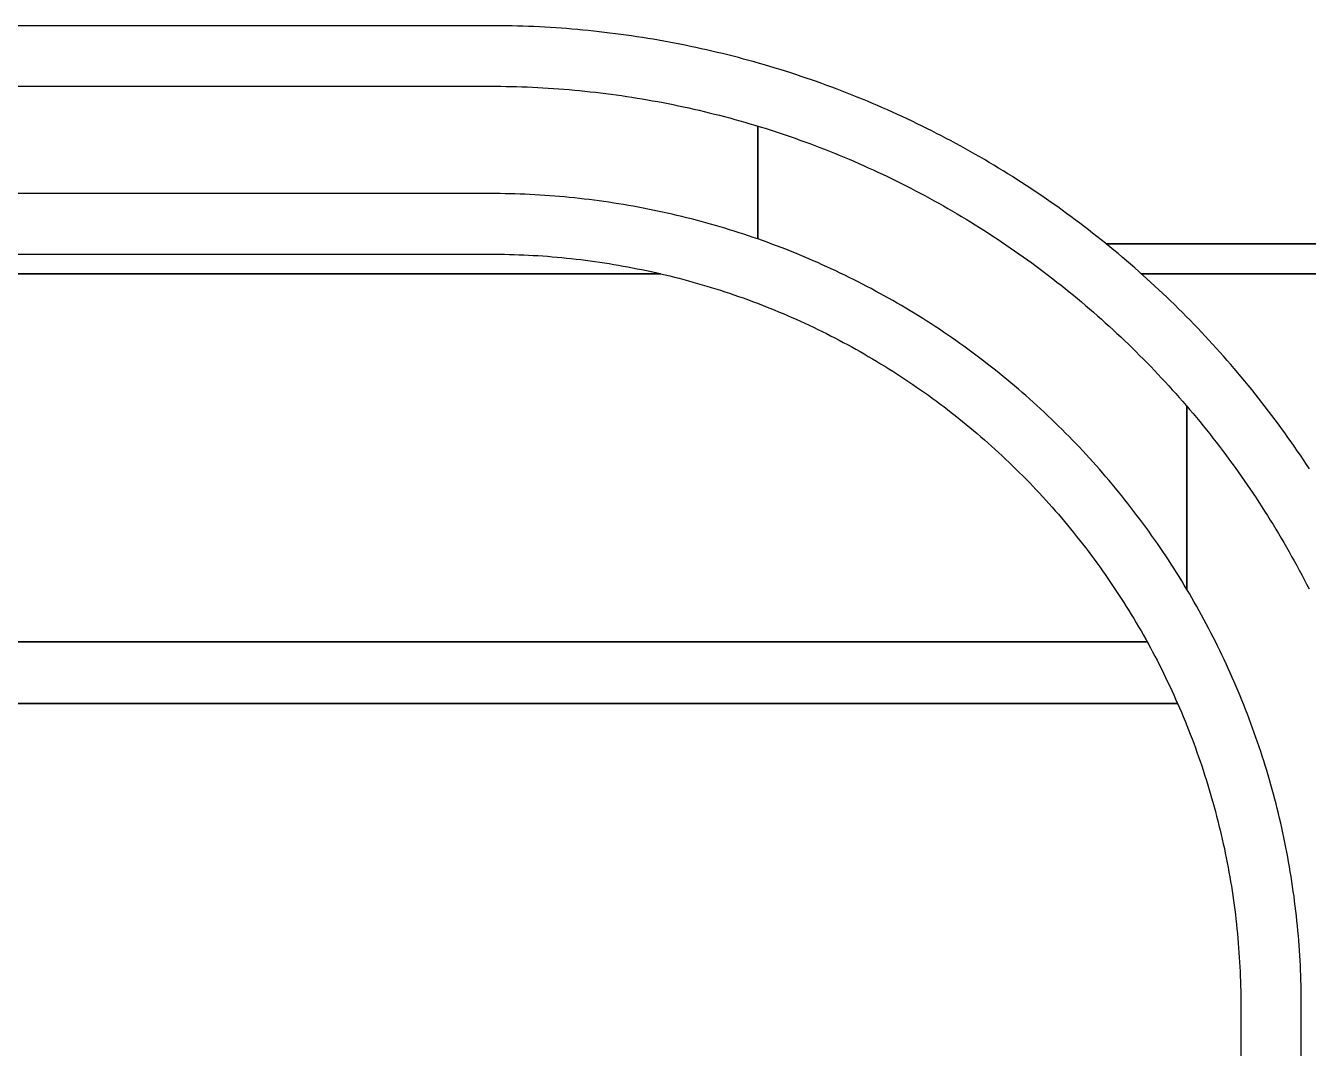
# Model space of a CAD drawing. Extents: x -3500 to 3500, y -3500 to 3500.
# Drawn here: x 1349.6 to 1519.2, y 1371.5 to 1506.6 of the extents above; entities that cross this region are included whole.
import ezdxf

# ---------------------------------------------------------------- set-up
doc = ezdxf.new("R2010")
doc.units = 0
for name, color, linetype in [('L5D0', 3, 'CONTINUOUS'), ('L5D100', 7, 'CONTINUOUS'), ('L5D11', 2, 'CONTINUOUS')]:
    doc.layers.add(name, color=color, linetype=linetype)

# ---------------------------------------------------------------- blocks, each defined once
blk = doc.blocks.new('ground_main_5')
at = {"layer": 'L5D0'}
for points in [[(2334.91, 1477.758), (1492.475, 1477.758), (1492.3635, 1477.8485), (1491.802, 1478.3), (1491.2375, 1478.7485), (1490.6705, 1479.1935), (1490.1015, 1479.635), (1489.5295, 1480.074), (1488.9555, 1480.5095), (1488.379, 1480.9415), (1487.8, 1481.371), (1487.2185, 1481.7965), (1486.635, 1482.2195), (1486.049, 1482.6385), (1485.4605, 1483.0545), (1484.8695, 1483.4675), (1484.2765, 1483.877), (1483.6815, 1484.283), (1483.084, 1484.686), (1482.484, 1485.0855), (1481.882, 1485.482), (1481.278, 1485.8745), (1480.6715, 1486.264), (1480.063, 1486.65), (1479.4525, 1487.033), (1478.8395, 1487.412), (1478.225, 1487.788), (1477.608, 1488.1605), (1476.989, 1488.5295), (1476.368, 1488.895), (1475.7445, 1489.257), (1475.1195, 1489.6155), (1474.4925, 1489.9705), (1473.8635, 1490.322), (1473.2325, 1490.6705), (1472.5995, 1491.015), (1471.9645, 1491.356), (1471.328, 1491.6935), (1470.6895, 1492.0275), (1470.049, 1492.3575), (1469.4065, 1492.6845), (1468.7625, 1493.008), (1468.1165, 1493.3275), (1467.469, 1493.6435), (1466.8195, 1493.956), (1466.1685, 1494.2645), (1465.5155, 1494.57), (1464.861, 1494.8715), (1464.205, 1495.169), (1463.547, 1495.4635), (1462.8875, 1495.754), (1462.2265, 1496.041), (1461.564, 1496.324), (1460.8995, 1496.6035), (1460.2335, 1496.8795), (1459.5665, 1497.1515), (1458.8975, 1497.4195), (1458.2275, 1497.6845), (1457.5555, 1497.945), (1456.8825, 1498.2025), (1456.2075, 1498.4555), (1455.5315, 1498.7055), (1454.854, 1498.951), (1454.1755, 1499.193), (1453.4955, 1499.4315), (1452.814, 1499.666), (1452.131, 1499.8965), (1451.447, 1500.1235), (1450.762, 1500.3465), (1450.0755, 1500.566), (1449.3875, 1500.7815), (1448.699, 1500.993), (1448.009, 1501.2005), (1447.3175, 1501.4045), (1446.6255, 1501.6045), (1445.932, 1501.801), (1445.2375, 1501.993), (1444.542, 1502.1815), (1443.845, 1502.366), (1443.1475, 1502.547), (1442.449, 1502.7235), (1441.7495, 1502.8965), (1441.049, 1503.0655), (1440.3475, 1503.2305), (1439.645, 1503.392), (1438.9415, 1503.549), (1438.2375, 1503.7025), (1437.5325, 1503.852), (1436.8265, 1503.9975), (1436.12, 1504.139), (1435.4125, 1504.2765), (1434.7045, 1504.4105), (1433.9955, 1504.54), (1433.286, 1504.666), (1432.576, 1504.788), (1431.865, 1504.9055), (1431.1535, 1505.0195), (1430.441, 1505.1295), (1429.7285, 1505.2355), (1429.015, 1505.3375), (1428.301, 1505.4355), (1427.5865, 1505.5295), (1426.8715, 1505.62), (1426.156, 1505.706), (1425.44, 1505.788), (1424.7235, 1505.866), (1424.007, 1505.9405), (1423.2895, 1506.0105), (1422.572, 1506.0765), (1421.854, 1506.1385), (1421.1355, 1506.197), (1420.417, 1506.251), (1419.698, 1506.301), (1418.979, 1506.347), (1418.2595, 1506.3895), (1417.54, 1506.4275), (1416.82, 1506.4615), (1416.1, 1506.4915), (1415.38, 1506.518), (1414.6595, 1506.54), (1413.939, 1506.558), (1413.2185, 1506.572), (1412.498, 1506.582), (1411.7775, 1506.588), (1411.057, 1506.59), (634.961, 1506.59)], [(634.961, 1476.41), (1411.057, 1476.41), (1411.6875, 1476.408), (1412.3185, 1476.402), (1412.9495, 1476.392), (1413.58, 1476.378), (1414.2105, 1476.36), (1414.841, 1476.338), (1415.4715, 1476.3115), (1416.1015, 1476.2815), (1416.7315, 1476.2475), (1417.361, 1476.2095), (1417.9905, 1476.1675), (1418.6195, 1476.1215), (1419.2485, 1476.071), (1419.877, 1476.017), (1420.505, 1475.959), (1421.133, 1475.897), (1421.76, 1475.831), (1422.387, 1475.761), (1423.0135, 1475.687), (1423.6395, 1475.6085), (1424.265, 1475.5265), (1424.89, 1475.4405), (1425.5145, 1475.351), (1426.138, 1475.257), (1426.7615, 1475.159), (1427.384, 1475.057), (1428.006, 1474.9515), (1428.627, 1474.8415), (1429.2475, 1474.728), (1429.8675, 1474.61), (1430.4865, 1474.4885), (1431.1045, 1474.363), (1431.722, 1474.2335), (1432.3385, 1474.1), (1432.954, 1473.963), (1433.569, 1473.8215), (1434.183, 1473.6765), (1434.796, 1473.5275), (1435.408, 1473.3745), (1436.019, 1473.218), (1436.629, 1473.057), (1437.238, 1472.8925), (1437.846, 1472.724), (1438.453, 1472.552), (1439.0585, 1472.3755), (1439.663, 1472.1955), (1440.2665, 1472.012), (1440.869, 1471.824), (1441.47, 1471.6325), (1442.07, 1471.4375), (1442.6685, 1471.238), (1443.2655, 1471.0355), (1443.8615, 1470.8285), (1444.4565, 1470.618), (1445.0495, 1470.404), (1445.6415, 1470.1855), (1445.932, 1470.0765), (1446.232, 1469.964), (1446.8215, 1469.7385), (1447.409, 1469.509), (1447.995, 1469.276), (1448.58, 1469.039), (1449.163, 1468.7985), (1449.7445, 1468.5545), (1450.325, 1468.3065), (1450.9035, 1468.055), (1451.48, 1467.8), (1452.0555, 1467.541), (1452.629, 1467.2785), (1453.201, 1467.012), (1453.771, 1466.7425), (1454.3395, 1466.469), (1454.9065, 1466.192), (1455.4715, 1465.911), (1456.0345, 1465.627), (1456.596, 1465.339), (1457.1555, 1465.0475), (1457.713, 1464.753), (1458.269, 1464.4545), (1458.8225, 1464.1525), (1459.3745, 1463.847), (1459.9245, 1463.538), (1460.4725, 1463.225), (1461.0185, 1462.909), (1461.5625, 1462.59), (1462.1045, 1462.267), (1462.644, 1461.9405), (1463.182, 1461.6105), (1463.7175, 1461.2775), (1464.251, 1460.941), (1464.7825, 1460.601), (1465.312, 1460.2575), (1465.839, 1459.911), (1466.3635, 1459.561), (1466.886, 1459.2075), (1467.4065, 1458.851), (1467.9245, 1458.491), (1468.44, 1458.1275), (1468.9535, 1457.761), (1469.4645, 1457.391), (1469.9735, 1457.018), (1470.4795, 1456.6415), (1470.9835, 1456.262), (1471.485, 1455.8795), (1471.984, 1455.4935), (1472.4805, 1455.1045), (1472.975, 1454.7125), (1473.4665, 1454.317), (1473.9555, 1453.9185), (1474.442, 1453.517), (1474.926, 1453.1125), (1475.4075, 1452.7045), (1475.886, 1452.294), (1476.3625, 1451.88), (1476.836, 1451.4635), (1477.3065, 1451.0435), (1477.775, 1450.6205), (1478.2405, 1450.195), (1478.703, 1449.766), (1479.163, 1449.3345), (1479.6205, 1448.9), (1480.075, 1448.4625), (1480.5265, 1448.022), (1480.9755, 1447.579), (1481.4215, 1447.133), (1481.8645, 1446.684), (1482.305, 1446.2325), (1482.7425, 1445.778), (1483.177, 1445.3205), (1483.609, 1444.8605), (1484.0375, 1444.3975), (1484.4635, 1443.932), (1484.886, 1443.464), (1485.306, 1442.993), (1485.7225, 1442.5195), (1486.1365, 1442.0435), (1486.5475, 1441.565), (1486.955, 1441.0835), (1487.3595, 1440.5995), (1487.761, 1440.113), (1488.1595, 1439.624), (1488.555, 1439.132), (1488.947, 1438.638), (1489.336, 1438.1415), (1489.722, 1437.6425), (1490.105, 1437.141), (1490.4845, 1436.637), (1490.8605, 1436.131), (1491.2335, 1435.622), (1491.6035, 1435.111), (1491.97, 1434.5975), (1492.3335, 1434.082), (1492.6935, 1433.564), (1493.05, 1433.0435), (1493.4035, 1432.521), (1493.7535, 1431.996), (1494.1, 1431.469), (1494.4435, 1430.94), (1494.7835, 1430.4085), (1495.12, 1429.875), (1495.4535, 1429.3395), (1495.783, 1428.8015), (1496.1095, 1428.262), (1496.4325, 1427.72), (1496.752, 1427.176), (1497.068, 1426.63), (1497.3805, 1426.082), (1497.6895, 1425.532), (1497.995, 1424.98), (1498.297, 1424.426), (1498.5955, 1423.8705), (1498.8905, 1423.313), (1499.1815, 1422.7535), (1499.4695, 1422.192), (1499.754, 1421.629), (1500.0345, 1421.064), (1500.3115, 1420.497), (1500.585, 1419.9285), (1500.855, 1419.3585), (1501.121, 1418.7865), (1501.3835, 1418.213), (1501.6425, 1417.6375), (1501.8975, 1417.061), (-1748.597, 1417.061)], [(1519.3245, 1448.0395), (1518.928, 1448.6415), (1518.5285, 1449.2415), (1518.126, 1449.839), (1517.7195, 1450.434), (1517.31, 1451.027), (1516.8975, 1451.618), (1516.481, 1452.206), (1516.062, 1452.7925), (1515.639, 1453.376), (1515.2135, 1453.9575), (1514.7845, 1454.5365), (1514.352, 1455.113), (1513.9165, 1455.687), (1513.478, 1456.259), (1513.036, 1456.828), (1512.591, 1457.395), (1512.1425, 1457.959), (1511.6915, 1458.521), (1511.237, 1459.0805), (1510.7795, 1459.637), (1510.3185, 1460.191), (1509.855, 1460.743), (1509.388, 1461.292), (1508.9185, 1461.8385), (1508.4455, 1462.382), (1507.9695, 1462.923), (1507.4905, 1463.4615), (1507.0085, 1463.9975), (1506.524, 1464.5305), (1506.036, 1465.061), (1505.545, 1465.589), (1505.0515, 1466.1135), (1504.5545, 1466.636), (1504.055, 1467.1555), (1503.553, 1467.672), (1503.0475, 1468.1855), (1502.5395, 1468.6965), (1502.0285, 1469.205), (1501.5145, 1469.71), (1501.3835, 1469.8375), (1500.998, 1470.2125), (1500.4785, 1470.712), (1499.9565, 1471.209), (1499.4315, 1471.7025), (1498.9035, 1472.1935), (1498.373, 1472.681), (1497.84, 1473.166), (1497.3045, 1473.648), (1496.766, 1474.127), (1496.2245, 1474.603), (1495.681, 1475.0755), (1495.1345, 1475.5455), (1494.5855, 1476.0125), (1494.034, 1476.476), (1493.4795, 1476.9365), (1492.923, 1477.3945), (1492.475, 1477.758), (2334.91, 1477.758)], [(-1748.597, 1417.061), (1501.8975, 1417.061), (1502.149, 1416.482), (1502.397, 1415.902), (1502.6415, 1415.3205), (1502.882, 1414.7375), (1503.1185, 1414.1525), (1503.3515, 1413.5665), (1503.581, 1412.9785), (1503.8065, 1412.3895), (1504.0285, 1411.799), (1504.2465, 1411.207), (1504.4605, 1410.614), (1504.671, 1410.019), (1504.878, 1409.423), (1505.081, 1408.826), (1505.28, 1408.227), (1505.4755, 1407.6275), (1505.667, 1407.0265), (1505.8545, 1406.424), (1506.0385, 1405.8205), (1506.2185, 1405.216), (1506.3945, 1404.61), (1506.5665, 1404.0035), (1506.735, 1403.3955), (1506.8995, 1402.7865), (1507.0605, 1402.1765), (1507.217, 1401.5655), (1507.37, 1400.9535), (1507.519, 1400.3405), (1507.6645, 1399.7265), (1507.8055, 1399.1115), (1507.943, 1398.496), (1508.076, 1397.8795), (1508.2055, 1397.262), (1508.331, 1396.6435), (1508.4525, 1396.0245), (1508.5705, 1395.405), (1508.684, 1394.7845), (1508.794, 1394.1635), (1508.8995, 1393.5415), (1509.0015, 1392.919), (1509.0995, 1392.2955), (1509.1935, 1391.672), (1509.2835, 1391.0475), (1509.3695, 1390.4225), (1509.4515, 1389.797), (1509.5295, 1389.171), (1509.6035, 1388.5445), (1509.6735, 1387.9175), (1509.7395, 1387.29), (1509.8015, 1386.6625), (1509.8595, 1386.0345), (1509.914, 1385.406), (1509.964, 1384.777), (1510.01, 1384.148), (1510.052, 1383.5185), (1510.09, 1382.8885), (1510.124, 1382.259), (1510.1545, 1381.6285), (1510.1805, 1380.9985), (1510.2025, 1380.368), (1510.2205, 1379.7375), (1510.2345, 1379.1065), (1510.2445, 1378.476), (1510.2505, 1377.845), (1510.2525, 1377.2145), (1510.2525, 1365.7855)]]:
    blk.add_lwpolyline(points, dxfattribs=at)
blk = doc.blocks.new('TOP_main_5_Cheese_100')
at = {"layer": 'L5D100'}
for points in [[(634.961, 1476.41), (1411.057, 1476.41), (1411.6875, 1476.408), (1412.3185, 1476.402), (1412.9495, 1476.392), (1413.58, 1476.378), (1414.2105, 1476.36), (1414.841, 1476.338), (1415.4715, 1476.3115), (1416.1015, 1476.2815), (1416.7315, 1476.2475), (1417.361, 1476.2095), (1417.9905, 1476.1675), (1418.6195, 1476.1215), (1419.2485, 1476.071), (1419.877, 1476.017), (1420.505, 1475.959), (1421.133, 1475.897), (1421.76, 1475.831), (1422.387, 1475.761), (1423.0135, 1475.687), (1423.6395, 1475.6085), (1424.265, 1475.5265), (1424.89, 1475.4405), (1425.5145, 1475.351), (1426.138, 1475.257), (1426.7615, 1475.159), (1427.384, 1475.057), (1428.006, 1474.9515), (1428.627, 1474.8415), (1429.2475, 1474.728), (1429.8675, 1474.61), (1430.4865, 1474.4885), (1431.1045, 1474.363), (1431.722, 1474.2335), (1432.3385, 1474.1), (1432.954, 1473.963), (1433.5505, 1473.826), (-1739.6825, 1473.826)], [(2334.91, 1473.826), (1497.104, 1473.826), (1496.766, 1474.127), (1496.2245, 1474.603), (1495.681, 1475.0755), (1495.1345, 1475.5455), (1494.5855, 1476.0125), (1494.034, 1476.476), (1493.4795, 1476.9365), (1492.923, 1477.3945), (1492.475, 1477.758), (1492.3635, 1477.8485), (1491.802, 1478.3), (1491.2375, 1478.7485), (1490.6705, 1479.1935), (1490.1015, 1479.635), (1489.5295, 1480.074), (1488.9555, 1480.5095), (1488.379, 1480.9415), (1487.8, 1481.371), (1487.2185, 1481.7965), (1486.635, 1482.2195), (1486.049, 1482.6385), (1485.4605, 1483.0545), (1484.8695, 1483.4675), (1484.2765, 1483.877), (1483.6815, 1484.283), (1483.084, 1484.686), (1482.484, 1485.0855), (1481.882, 1485.482), (1481.278, 1485.8745), (1480.6715, 1486.264), (1480.063, 1486.65), (1479.4525, 1487.033), (1478.8395, 1487.412), (1478.225, 1487.788), (1477.608, 1488.1605), (1476.989, 1488.5295), (1476.368, 1488.895), (1475.7445, 1489.257), (1475.1195, 1489.6155), (1474.4925, 1489.9705), (1473.8635, 1490.322), (1473.2325, 1490.6705), (1472.5995, 1491.015), (1471.9645, 1491.356), (1471.328, 1491.6935), (1470.6895, 1492.0275), (1470.049, 1492.3575), (1469.4065, 1492.6845), (1468.7625, 1493.008), (1468.1165, 1493.3275), (1467.469, 1493.6435), (1466.8195, 1493.956), (1466.1685, 1494.2645), (1465.5155, 1494.57), (1464.861, 1494.8715), (1464.205, 1495.169), (1463.547, 1495.4635), (1462.8875, 1495.754), (1462.2265, 1496.041), (1461.564, 1496.324), (1460.8995, 1496.6035), (1460.2335, 1496.8795), (1459.5665, 1497.1515), (1458.8975, 1497.4195), (1458.2275, 1497.6845), (1457.5555, 1497.945), (1456.8825, 1498.2025), (1456.2075, 1498.4555), (1455.5315, 1498.7055), (1454.854, 1498.951), (1454.1755, 1499.193), (1453.4955, 1499.4315), (1452.814, 1499.666), (1452.131, 1499.8965), (1451.447, 1500.1235), (1450.762, 1500.3465), (1450.0755, 1500.566), (1449.3875, 1500.7815), (1448.699, 1500.993), (1448.009, 1501.2005), (1447.3175, 1501.4045), (1446.6255, 1501.6045), (1445.932, 1501.801), (1445.2375, 1501.993), (1444.542, 1502.1815), (1443.845, 1502.366), (1443.1475, 1502.547), (1442.449, 1502.7235), (1441.7495, 1502.8965), (1441.049, 1503.0655), (1440.3475, 1503.2305), (1439.645, 1503.392), (1438.9415, 1503.549), (1438.2375, 1503.7025), (1437.5325, 1503.852), (1436.8265, 1503.9975), (1436.12, 1504.139), (1435.4125, 1504.2765), (1434.7045, 1504.4105), (1433.9955, 1504.54), (1433.286, 1504.666), (1432.576, 1504.788), (1431.865, 1504.9055), (1431.1535, 1505.0195), (1430.441, 1505.1295), (1429.7285, 1505.2355), (1429.015, 1505.3375), (1428.301, 1505.4355), (1427.5865, 1505.5295), (1426.8715, 1505.62), (1426.156, 1505.706), (1425.44, 1505.788), (1424.7235, 1505.866), (1424.007, 1505.9405), (1423.2895, 1506.0105), (1422.572, 1506.0765), (1421.854, 1506.1385), (1421.1355, 1506.197), (1420.417, 1506.251), (1419.698, 1506.301), (1418.979, 1506.347), (1418.2595, 1506.3895), (1417.54, 1506.4275), (1416.82, 1506.4615), (1416.1, 1506.4915), (1415.38, 1506.518), (1414.6595, 1506.54), (1413.939, 1506.558), (1413.2185, 1506.572), (1412.498, 1506.582), (1411.7775, 1506.588), (1411.057, 1506.59), (634.961, 1506.59)], [(-1739.6825, 1473.826), (1433.5505, 1473.826), (1433.569, 1473.8215), (1434.183, 1473.6765), (1434.796, 1473.5275), (1435.408, 1473.3745), (1436.019, 1473.218), (1436.629, 1473.057), (1437.238, 1472.8925), (1437.846, 1472.724), (1438.453, 1472.552), (1439.0585, 1472.3755), (1439.663, 1472.1955), (1440.2665, 1472.012), (1440.869, 1471.824), (1441.47, 1471.6325), (1442.07, 1471.4375), (1442.6685, 1471.238), (1443.2655, 1471.0355), (1443.8615, 1470.8285), (1444.4565, 1470.618), (1445.0495, 1470.404), (1445.6415, 1470.1855), (1445.932, 1470.0765), (1446.232, 1469.964), (1446.8215, 1469.7385), (1447.409, 1469.509), (1447.995, 1469.276), (1448.58, 1469.039), (1449.163, 1468.7985), (1449.7445, 1468.5545), (1450.325, 1468.3065), (1450.9035, 1468.055), (1451.48, 1467.8), (1452.0555, 1467.541), (1452.629, 1467.2785), (1453.201, 1467.012), (1453.771, 1466.7425), (1454.3395, 1466.469), (1454.9065, 1466.192), (1455.4715, 1465.911), (1456.0345, 1465.627), (1456.596, 1465.339), (1457.1555, 1465.0475), (1457.713, 1464.753), (1458.269, 1464.4545), (1458.8225, 1464.1525), (1459.3745, 1463.847), (1459.9245, 1463.538), (1460.4725, 1463.225), (1461.0185, 1462.909), (1461.5625, 1462.59), (1462.1045, 1462.267), (1462.644, 1461.9405), (1463.182, 1461.6105), (1463.7175, 1461.2775), (1464.251, 1460.941), (1464.7825, 1460.601), (1465.312, 1460.2575), (1465.839, 1459.911), (1466.3635, 1459.561), (1466.886, 1459.2075), (1467.4065, 1458.851), (1467.9245, 1458.491), (1468.44, 1458.1275), (1468.9535, 1457.761), (1469.4645, 1457.391), (1469.9735, 1457.018), (1470.4795, 1456.6415), (1470.9835, 1456.262), (1471.485, 1455.8795), (1471.984, 1455.4935), (1472.4805, 1455.1045), (1472.975, 1454.7125), (1473.4665, 1454.317), (1473.9555, 1453.9185), (1474.442, 1453.517), (1474.926, 1453.1125), (1475.4075, 1452.7045), (1475.886, 1452.294), (1476.3625, 1451.88), (1476.836, 1451.4635), (1477.3065, 1451.0435), (1477.775, 1450.6205), (1478.2405, 1450.195), (1478.703, 1449.766), (1479.163, 1449.3345), (1479.6205, 1448.9), (1480.075, 1448.4625), (1480.5265, 1448.022), (1480.9755, 1447.579), (1481.4215, 1447.133), (1481.8645, 1446.684), (1482.305, 1446.2325), (1482.7425, 1445.778), (1483.177, 1445.3205), (1483.609, 1444.8605), (1484.0375, 1444.3975), (1484.4635, 1443.932), (1484.886, 1443.464), (1485.306, 1442.993), (1485.7225, 1442.5195), (1486.1365, 1442.0435), (1486.5475, 1441.565), (1486.955, 1441.0835), (1487.3595, 1440.5995), (1487.761, 1440.113), (1488.1595, 1439.624), (1488.555, 1439.132), (1488.947, 1438.638), (1489.336, 1438.1415), (1489.722, 1437.6425), (1490.105, 1437.141), (1490.4845, 1436.637), (1490.8605, 1436.131), (1491.2335, 1435.622), (1491.6035, 1435.111), (1491.97, 1434.5975), (1492.3335, 1434.082), (1492.6935, 1433.564), (1493.05, 1433.0435), (1493.4035, 1432.521), (1493.7535, 1431.996), (1494.1, 1431.469), (1494.4435, 1430.94), (1494.7835, 1430.4085), (1495.12, 1429.875), (1495.4535, 1429.3395), (1495.783, 1428.8015), (1496.1095, 1428.262), (1496.4325, 1427.72), (1496.752, 1427.176), (1497.068, 1426.63), (1497.3805, 1426.082), (1497.6895, 1425.532), (1497.868, 1425.209), (-1749.2515, 1425.209)], [(1519.3245, 1448.0395), (1518.928, 1448.6415), (1518.5285, 1449.2415), (1518.126, 1449.839), (1517.7195, 1450.434), (1517.31, 1451.027), (1516.8975, 1451.618), (1516.481, 1452.206), (1516.062, 1452.7925), (1515.639, 1453.376), (1515.2135, 1453.9575), (1514.7845, 1454.5365), (1514.352, 1455.113), (1513.9165, 1455.687), (1513.478, 1456.259), (1513.036, 1456.828), (1512.591, 1457.395), (1512.1425, 1457.959), (1511.6915, 1458.521), (1511.237, 1459.0805), (1510.7795, 1459.637), (1510.3185, 1460.191), (1509.855, 1460.743), (1509.388, 1461.292), (1508.9185, 1461.8385), (1508.4455, 1462.382), (1507.9695, 1462.923), (1507.4905, 1463.4615), (1507.0085, 1463.9975), (1506.524, 1464.5305), (1506.036, 1465.061), (1505.545, 1465.589), (1505.0515, 1466.1135), (1504.5545, 1466.636), (1504.055, 1467.1555), (1503.553, 1467.672), (1503.0475, 1468.1855), (1502.5395, 1468.6965), (1502.0285, 1469.205), (1501.5145, 1469.71), (1501.3835, 1469.8375), (1500.998, 1470.2125), (1500.4785, 1470.712), (1499.9565, 1471.209), (1499.4315, 1471.7025), (1498.9035, 1472.1935), (1498.373, 1472.681), (1497.84, 1473.166), (1497.3045, 1473.648), (1497.104, 1473.826), (2334.91, 1473.826)], [(-1749.2515, 1425.209), (1497.868, 1425.209), (1497.995, 1424.98), (1498.297, 1424.426), (1498.5955, 1423.8705), (1498.8905, 1423.313), (1499.1815, 1422.7535), (1499.4695, 1422.192), (1499.754, 1421.629), (1500.0345, 1421.064), (1500.3115, 1420.497), (1500.585, 1419.9285), (1500.855, 1419.3585), (1501.121, 1418.7865), (1501.3835, 1418.213), (1501.6425, 1417.6375), (1501.8975, 1417.061), (1502.149, 1416.482), (1502.397, 1415.902), (1502.6415, 1415.3205), (1502.882, 1414.7375), (1503.1185, 1414.1525), (1503.3515, 1413.5665), (1503.581, 1412.9785), (1503.8065, 1412.3895), (1504.0285, 1411.799), (1504.2465, 1411.207), (1504.4605, 1410.614), (1504.671, 1410.019), (1504.878, 1409.423), (1505.081, 1408.826), (1505.28, 1408.227), (1505.4755, 1407.6275), (1505.667, 1407.0265), (1505.8545, 1406.424), (1506.0385, 1405.8205), (1506.2185, 1405.216), (1506.3945, 1404.61), (1506.5665, 1404.0035), (1506.735, 1403.3955), (1506.8995, 1402.7865), (1507.0605, 1402.1765), (1507.217, 1401.5655), (1507.37, 1400.9535), (1507.519, 1400.3405), (1507.6645, 1399.7265), (1507.8055, 1399.1115), (1507.943, 1398.496), (1508.076, 1397.8795), (1508.2055, 1397.262), (1508.331, 1396.6435), (1508.4525, 1396.0245), (1508.5705, 1395.405), (1508.684, 1394.7845), (1508.794, 1394.1635), (1508.8995, 1393.5415), (1509.0015, 1392.919), (1509.0995, 1392.2955), (1509.1935, 1391.672), (1509.2835, 1391.0475), (1509.3695, 1390.4225), (1509.4515, 1389.797), (1509.5295, 1389.171), (1509.6035, 1388.5445), (1509.6735, 1387.9175), (1509.7395, 1387.29), (1509.8015, 1386.6625), (1509.8595, 1386.0345), (1509.914, 1385.406), (1509.964, 1384.777), (1510.01, 1384.148), (1510.052, 1383.5185), (1510.09, 1382.8885), (1510.124, 1382.259), (1510.1545, 1381.6285), (1510.1805, 1380.9985), (1510.2025, 1380.368), (1510.2205, 1379.7375), (1510.2345, 1379.1065), (1510.2445, 1378.476), (1510.2505, 1377.845), (1510.2525, 1377.2145), (1510.2525, 1365.7855)]]:
    blk.add_lwpolyline(points, dxfattribs=at)
blk = doc.blocks.new('TOP_main_5')
at = {"layer": 'L5D11'}
for points in [[(634.961, 1498.59), (1411.057, 1498.59), (1411.7525, 1498.588), (1412.4485, 1498.582), (1413.144, 1498.572), (1413.84, 1498.558), (1414.5355, 1498.54), (1415.231, 1498.518), (1415.9265, 1498.4925), (1416.6215, 1498.4625), (1417.3165, 1498.4285), (1418.0115, 1498.3905), (1418.706, 1498.3485), (1419.4, 1498.303), (1420.094, 1498.253), (1420.788, 1498.1995), (1421.4815, 1498.1415), (1422.1745, 1498.08), (1422.867, 1498.014), (1423.5595, 1497.9445), (1424.2515, 1497.8705), (1424.943, 1497.793), (1425.634, 1497.7115), (1426.3245, 1497.626), (1427.0145, 1497.5365), (1427.704, 1497.443), (1428.393, 1497.3455), (1429.0815, 1497.244), (1429.7695, 1497.139), (1430.4565, 1497.0295), (1431.143, 1496.9165), (1431.829, 1496.7995), (1432.514, 1496.6785), (1433.1985, 1496.5535), (1433.8825, 1496.4245), (1434.5655, 1496.2915), (1435.2475, 1496.155), (1435.929, 1496.0145), (1436.61, 1495.8695), (1437.2895, 1495.7215), (1437.9685, 1495.569), (1438.6465, 1495.4125), (1439.324, 1495.2525), (1440, 1495.0885), (1440.6755, 1494.921), (1441.3495, 1494.749), (1442.023, 1494.5735), (1442.695, 1494.394), (1443.3665, 1494.2105), (1444.0365, 1494.0235), (1444.7055, 1493.8325), (1445.3735, 1493.6375), (1446.0405, 1493.439), (1446.417, 1493.3245), (1446.417, 1478.41), (1445.798, 1478.624), (1445.1775, 1478.8345), (1444.556, 1479.0415), (1443.933, 1479.244), (1443.3085, 1479.443), (1442.683, 1479.6385), (1442.0565, 1479.83), (1441.429, 1480.0175), (1440.8, 1480.201), (1440.17, 1480.381), (1439.539, 1480.557), (1438.9065, 1480.729), (1438.2735, 1480.8975), (1437.639, 1481.062), (1437.004, 1481.2225), (1436.368, 1481.379), (1435.7305, 1481.5315), (1435.0925, 1481.6805), (1434.4535, 1481.8255), (1433.814, 1481.9665), (1433.173, 1482.1035), (1432.5315, 1482.237), (1431.8895, 1482.366), (1431.2465, 1482.4915), (1430.6025, 1482.613), (1429.958, 1482.7305), (1429.3125, 1482.844), (1428.6665, 1482.9535), (1428.02, 1483.0595), (1427.373, 1483.161), (1426.725, 1483.259), (1426.0765, 1483.3525), (1425.4275, 1483.4425), (1424.778, 1483.528), (1424.128, 1483.61), (1423.4775, 1483.688), (1422.8265, 1483.762), (1422.175, 1483.832), (1421.523, 1483.898), (1420.871, 1483.96), (1420.2185, 1484.018), (1419.5655, 1484.072), (1418.912, 1484.122), (1418.2585, 1484.168), (1417.6045, 1484.21), (1416.9505, 1484.248), (1416.2965, 1484.282), (1415.642, 1484.312), (1414.987, 1484.338), (1414.3325, 1484.36), (1413.6775, 1484.378), (1413.0225, 1484.392), (1412.367, 1484.402), (1411.712, 1484.408), (1411.057, 1484.41), (634.961, 1484.41)], [(1518.2525, 1365.7855), (1518.2525, 1377.2145), (1518.2505, 1377.8695), (1518.2445, 1378.5245), (1518.2345, 1379.1795), (1518.2205, 1379.835), (1518.2025, 1380.4895), (1518.1805, 1381.1445), (1518.1545, 1381.799), (1518.1245, 1382.4535), (1518.0905, 1383.108), (1518.0525, 1383.762), (1518.0105, 1384.416), (1517.9645, 1385.0695), (1517.9145, 1385.7225), (1517.8605, 1386.3755), (1517.8025, 1387.0285), (1517.7405, 1387.6805), (1517.6745, 1388.3325), (1517.6045, 1388.984), (1517.5305, 1389.635), (1517.4525, 1390.2855), (1517.371, 1390.9355), (1517.285, 1391.585), (1517.195, 1392.234), (1517.1015, 1392.8825), (1517.0035, 1393.5305), (1516.902, 1394.1775), (1516.796, 1394.824), (1516.6865, 1395.47), (1516.573, 1396.1155), (1516.4555, 1396.76), (1516.334, 1397.4035), (1516.209, 1398.047), (1516.0795, 1398.689), (1515.9465, 1399.3305), (1515.809, 1399.9715), (1515.668, 1400.611), (1515.523, 1401.25), (1515.3745, 1401.888), (1515.2215, 1402.525), (1515.065, 1403.1615), (1514.9045, 1403.7965), (1514.74, 1404.431), (1514.5715, 1405.064), (1514.3995, 1405.696), (1514.2235, 1406.3275), (1514.0435, 1406.9575), (1513.86, 1407.586), (1513.6725, 1408.214), (1513.481, 1408.8405), (1513.286, 1409.466), (1513.0865, 1410.09), (1512.884, 1410.713), (1512.677, 1411.335), (1512.467, 1411.9555), (1512.2525, 1412.5745), (1512.0345, 1413.1925), (1511.813, 1413.809), (1511.587, 1414.424), (1511.358, 1415.038), (1511.125, 1415.65), (1510.888, 1416.261), (1510.6475, 1416.8705), (1510.4035, 1417.4785), (1510.1555, 1418.085), (1509.9035, 1418.69), (1509.6485, 1419.293), (1509.3895, 1419.895), (1509.1265, 1420.4955), (1508.8605, 1421.094), (1508.59, 1421.691), (1508.3165, 1422.286), (1508.0395, 1422.8795), (1507.7585, 1423.4715), (1507.474, 1424.062), (1507.1855, 1424.65), (1506.894, 1425.237), (1506.5985, 1425.8215), (1506.3, 1426.405), (1505.9975, 1426.986), (1505.6915, 1427.5655), (1505.382, 1428.143), (1505.069, 1428.7185), (1504.7525, 1429.292), (1504.432, 1429.8635), (1504.1085, 1430.4335), (1503.7815, 1431.001), (1503.451, 1431.567), (1503.1175, 1432.1305), (1503.1175, 1456.3145), (1503.487, 1455.8825), (1503.9365, 1455.3515), (1504.383, 1454.8175), (1504.8265, 1454.2815), (1505.2665, 1453.7425), (1505.704, 1453.2015), (1506.138, 1452.6575), (1506.569, 1452.111), (1506.9965, 1451.5625), (1507.4215, 1451.011), (1507.8425, 1450.4575), (1508.261, 1449.9015), (1508.676, 1449.343), (1509.088, 1448.782), (1509.4965, 1448.219), (1509.902, 1447.6535), (1510.3045, 1447.0855), (1510.7035, 1446.5155), (1511.099, 1445.943), (1511.4915, 1445.3685), (1511.8805, 1444.7915), (1512.266, 1444.2125), (1512.6485, 1443.631), (1513.0275, 1443.0475), (1513.4035, 1442.462), (1513.7755, 1441.874), (1514.1445, 1441.2845), (1514.5105, 1440.692), (1514.8725, 1440.098), (1515.2315, 1439.502), (1515.5865, 1438.9035), (1515.9385, 1438.3035), (1516.287, 1437.701), (1516.632, 1437.097), (1516.9735, 1436.4905), (1517.312, 1435.8825), (1517.6465, 1435.2725), (1517.9775, 1434.6605), (1518.305, 1434.0465), (1518.629, 1433.4305), (1518.9495, 1432.813), (1519.2665, 1432.1935)]]:
    blk.add_lwpolyline(points, dxfattribs=at)
blk.add_lwpolyline([(1503.1175, 1432.1305), (1502.78, 1432.692), (1502.439, 1433.252), (1502.095, 1433.8095), (1501.7475, 1434.3645), (1501.3965, 1434.918), (1501.042, 1435.469), (1500.684, 1436.018), (1500.323, 1436.5645), (1499.9585, 1437.109), (1499.591, 1437.6515), (1499.22, 1438.1915), (1498.8455, 1438.729), (1498.468, 1439.2645), (1498.087, 1439.7975), (1497.703, 1440.3285), (1497.3155, 1440.8565), (1496.925, 1441.3825), (1496.531, 1441.9065), (1496.134, 1442.4275), (1495.734, 1442.9465), (1495.3305, 1443.4625), (1494.924, 1443.9765), (1494.5145, 1444.488), (1494.102, 1444.9965), (1493.686, 1445.503), (1493.267, 1446.007), (1492.845, 1446.508), (1492.42, 1447.0065), (1491.992, 1447.5025), (1491.561, 1447.996), (1491.1265, 1448.4865), (1490.6895, 1448.9745), (1490.2495, 1449.46), (1489.8065, 1449.9425), (1489.3605, 1450.4225), (1488.9115, 1450.9), (1488.4595, 1451.3745), (1488.005, 1451.846), (1487.5475, 1452.315), (1487.087, 1452.781), (1486.6235, 1453.2445), (1486.1575, 1453.705), (1485.6885, 1454.1625), (1485.217, 1454.617), (1484.7425, 1455.069), (1484.2655, 1455.518), (1483.7855, 1455.964), (1483.3025, 1456.407), (1482.8175, 1456.847), (1482.329, 1457.284), (1481.8385, 1457.718), (1481.345, 1458.1495), (1480.849, 1458.5775), (1480.3505, 1459.0025), (1479.8495, 1459.4245), (1479.3455, 1459.8435), (1478.8395, 1460.259), (1478.3305, 1460.672), (1477.819, 1461.0815), (1477.3055, 1461.488), (1476.789, 1461.8915), (1476.27, 1462.2915), (1475.749, 1462.6885), (1475.2255, 1463.0825), (1474.6995, 1463.473), (1474.171, 1463.8605), (1473.64, 1464.2445), (1473.107, 1464.6255), (1472.5715, 1465.003), (1472.034, 1465.3775), (1471.494, 1465.7485), (1470.9515, 1466.116), (1470.407, 1466.4805), (1469.8605, 1466.8415), (1469.3115, 1467.1995), (1468.7605, 1467.5535), (1468.2075, 1467.9045), (1467.652, 1468.2525), (1467.0945, 1468.5965), (1466.535, 1468.9375), (1465.973, 1469.2745), (1465.4095, 1469.6085), (1464.844, 1469.939), (1464.276, 1470.266), (1463.7065, 1470.5895), (1463.1345, 1470.9095), (1462.561, 1471.2265), (1461.9855, 1471.5395), (1461.408, 1471.849), (1460.8285, 1472.155), (1460.2475, 1472.457), (1459.6645, 1472.756), (1459.0795, 1473.0515), (1458.493, 1473.343), (1457.9045, 1473.6315), (1457.314, 1473.916), (1456.7225, 1474.1965), (1456.1285, 1474.474), (1455.5335, 1474.7475), (1454.9365, 1475.0175), (1454.338, 1475.284), (1453.7375, 1475.547), (1453.136, 1475.806), (1452.5325, 1476.061), (1451.9275, 1476.313), (1451.321, 1476.5605), (1450.713, 1476.805), (1450.1035, 1477.0455), (1449.493, 1477.2825), (1448.8805, 1477.5155), (1448.2665, 1477.7445), (1447.6515, 1477.97), (1447.035, 1478.192), (1446.417, 1478.41), (1446.417, 1493.3245), (1446.7065, 1493.2365), (1447.371, 1493.0305), (1448.034, 1492.8205), (1448.6965, 1492.6065), (1449.3575, 1492.3885), (1450.017, 1492.167), (1450.6755, 1491.942), (1451.3325, 1491.713), (1451.988, 1491.48), (1452.6425, 1491.2435), (1453.2955, 1491.0035), (1453.947, 1490.7595), (1454.5975, 1490.5115), (1455.246, 1490.26), (1455.8935, 1490.005), (1456.5395, 1489.746), (1457.1835, 1489.4835), (1457.8265, 1489.217), (1458.468, 1488.9475), (1459.1075, 1488.6735), (1459.746, 1488.3965), (1460.3825, 1488.1155), (1461.0175, 1487.831), (1461.6505, 1487.5425), (1462.2825, 1487.2505), (1462.9125, 1486.955), (1463.5405, 1486.656), (1464.167, 1486.3535), (1464.792, 1486.047), (1465.415, 1485.7375), (1466.0365, 1485.424), (1466.6555, 1485.107), (1467.2735, 1484.7865), (1467.889, 1484.4625), (1468.503, 1484.135), (1469.115, 1483.804), (1469.725, 1483.469), (1470.3335, 1483.131), (1470.9395, 1482.7895), (1471.5435, 1482.4445), (1472.146, 1482.096), (1472.7465, 1481.744), (1473.3445, 1481.3885), (1473.9405, 1481.03), (1474.535, 1480.6675), (1475.127, 1480.302), (1475.717, 1479.933), (1476.3045, 1479.5605), (1476.8905, 1479.185), (1477.4735, 1478.806), (1478.055, 1478.4235), (1478.634, 1478.038), (1479.211, 1477.6485), (1479.7855, 1477.2565), (1480.358, 1476.8605), (1480.928, 1476.4615), (1481.496, 1476.0595), (1482.0615, 1475.654), (1482.6245, 1475.2455), (1483.1855, 1474.8335), (1483.744, 1474.4185), (1484.3, 1474), (1484.8535, 1473.5785), (1485.405, 1473.154), (1485.9535, 1472.726), (1486.5, 1472.2955), (1487.044, 1471.861), (1487.585, 1471.424), (1488.124, 1470.984), (1488.6605, 1470.5405), (1489.194, 1470.094), (1489.725, 1469.6445), (1490.254, 1469.192), (1490.78, 1468.7365), (1491.303, 1468.278), (1491.824, 1467.8165), (1492.342, 1467.352), (1492.8575, 1466.8845), (1493.37, 1466.414), (1493.88, 1465.9405), (1494.3875, 1465.4645), (1494.892, 1464.985), (1495.394, 1464.503), (1495.893, 1464.0185), (1496.389, 1463.5305), (1496.8825, 1463.04), (1497.373, 1462.5465), (1497.861, 1462.05), (1498.346, 1461.551), (1498.828, 1461.0495), (1499.307, 1460.545), (1499.7835, 1460.0375), (1500.2565, 1459.5275), (1500.727, 1459.015), (1501.1945, 1458.4995), (1501.659, 1457.9815), (1502.1205, 1457.4605), (1502.579, 1456.937), (1503.0345, 1456.411), (1503.1175, 1456.3145)], close=True, dxfattribs=at)
for name in ['ground_main_5', 'TOP_main_5_Cheese_100']:
    blk.add_blockref(name, (0, 0))
blk = doc.blocks.new('TOP_main')
blk.add_blockref('TOP_main_5', (0, 0))

msp = doc.modelspace()

# ---------------------------------------------------------------- block references
msp.add_blockref('TOP_main', (0, 0))

doc.saveas('drawing.dxf')
